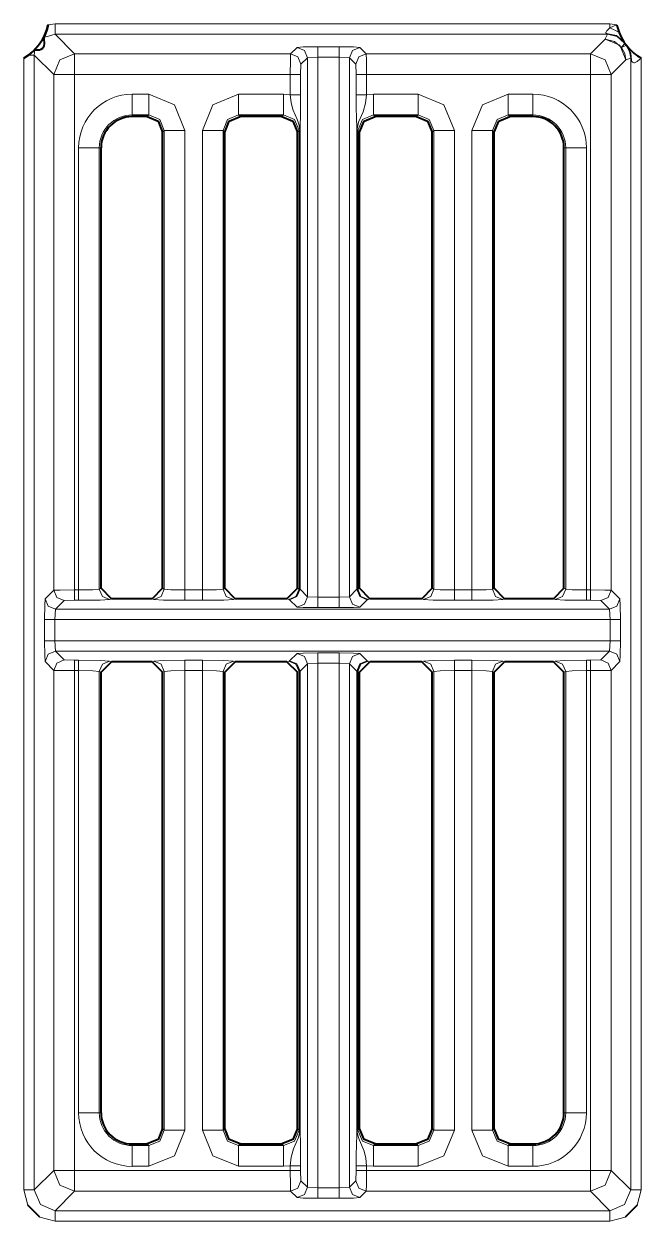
# Model space of a CAD drawing. Header units: millimetres. Extents: x 0 to 2941, y -405 to 1422.
# Drawn here: x 879.3 to 909.1, y 567.5 to 625.2 of the extents above; entities that cross this region are included whole.
import ezdxf

# ---------------------------------------------------------------- set-up
doc = ezdxf.new("R2010")
doc.units = ezdxf.units.MM
doc.layers.add('FINE', color=9, linetype='Continuous')
doc.layers.add('OUTLINE', color=7, linetype='Continuous')

msp = doc.modelspace()

# ---------------------------------------------------------------- linework, layer by layer
at = {"layer": 'FINE', "lineweight": 9}
for p, q in [((880.779, 625.178), (880.456, 625.142)), ((907.554, 625.178), (880.779, 625.178)), ((907.877, 625.142), (907.554, 625.178)), ((880.779, 624.678), (907.438, 624.678)), ((881.723, 623.734), (880.779, 624.678)), ((892.457, 624.049), (892.142, 623.734)), ((894.483, 624.075), (893.457, 624.075)), ((895.797, 623.734), (895.482, 624.049)), ((907.317, 624.44), (906.61, 623.734)), ((879.779, 623.678), (879.813, 623.933)), ((879.779, 568.953), (879.779, 623.678)), ((879.779, 623.678), (880.723, 622.734)), ((892.142, 623.734), (881.723, 623.734)), ((892.641, 623.234), (892.957, 623.549)), ((892.957, 623.549), (893.457, 623.575)), ((892.957, 597.558), (892.957, 623.549)), ((893.457, 623.575), (893.457, 597.532)), ((893.457, 623.575), (894.483, 623.575)), ((894.982, 623.549), (895.298, 623.234)), ((894.982, 623.549), (894.982, 597.558)), ((906.61, 623.734), (895.797, 623.734)), ((907.61, 622.734), (908.317, 623.441)), ((908.554, 623.521), (908.554, 568.953)), ((909.053, 568.953), (909.053, 623.533)), ((895.298, 623.234), (895.31, 622.734)), ((880.723, 622.734), (880.723, 597.873)), ((881.723, 622.734), (892.129, 622.734)), ((881.723, 597.886), (881.723, 622.734)), ((892.129, 622.734), (892.129, 621.758)), ((895.31, 622.734), (895.31, 621.758)), ((895.81, 622.734), (906.61, 622.734)), ((895.81, 621.758), (895.81, 622.734)), ((906.61, 622.734), (906.61, 597.886)), ((907.61, 597.873), (907.61, 622.734)), ((891.802, 621.788), (889.637, 621.788)), ((892.129, 621.758), (891.802, 621.788)), ((896.137, 621.788), (895.81, 621.758)), ((898.302, 621.788), (896.137, 621.788)), ((885.302, 620.79), (885.221, 620.708)), ((889.719, 620.708), (889.637, 620.79)), ((889.637, 620.79), (891.802, 620.79)), ((891.802, 620.79), (891.721, 620.708)), ((896.219, 620.708), (896.137, 620.79)), ((896.137, 620.79), (898.302, 620.79)), ((898.302, 620.79), (898.221, 620.708)), ((902.719, 620.708), (902.637, 620.79)), ((902.637, 620.79), (903.835, 620.79)), ((903.835, 620.79), (903.835, 620.708)), ((885.97, 619.959), (886.051, 620.041)), ((886.051, 620.041), (886.051, 597.923)), ((887.05, 597.886), (887.05, 620.041)), ((887.89, 620.041), (887.89, 597.886)), ((888.888, 620.041), (888.97, 619.959)), ((888.888, 597.923), (888.888, 620.041)), ((892.47, 619.959), (892.551, 620.041)), ((892.551, 620.041), (892.551, 597.923)), ((892.583, 620.041), (892.583, 597.915)), ((895.34, 620.041), (895.34, 597.915)), ((900.05, 597.886), (900.05, 620.041)), ((900.89, 620.041), (900.89, 597.886)), ((881.919, 619.209), (881.919, 597.886)), ((905.335, 619.209), (905.416, 619.209)), ((906.415, 597.886), (906.415, 619.209)), ((880.723, 597.873), (880.303, 597.453)), ((881.919, 597.886), (881.723, 597.886)), ((882.999, 597.964), (882.917, 597.923)), ((883.416, 597.423), (883.498, 597.464)), ((885.47, 597.464), (885.552, 597.423)), ((886.051, 597.923), (885.97, 597.964)), ((887.89, 597.886), (887.05, 597.886)), ((888.97, 597.964), (888.888, 597.923)), ((889.388, 597.423), (889.47, 597.464)), ((891.97, 597.464), (892.052, 597.423)), ((892.551, 597.923), (892.47, 597.964)), ((892.583, 597.915), (892.551, 597.923)), ((893.457, 597.532), (892.957, 597.558)), ((894.483, 597.532), (893.457, 597.532)), ((894.982, 597.558), (894.483, 597.532)), ((895.34, 597.915), (894.982, 597.558)), ((895.388, 597.923), (895.356, 597.915)), ((895.47, 597.964), (895.388, 597.923)), ((895.888, 597.423), (895.97, 597.464)), ((898.47, 597.464), (898.552, 597.423)), ((900.89, 597.886), (900.05, 597.886)), ((901.97, 597.964), (901.888, 597.923)), ((902.388, 597.423), (902.47, 597.464)), ((904.835, 597.464), (904.917, 597.423)), ((906.61, 597.886), (906.415, 597.886)), ((908.03, 597.453), (907.61, 597.873)), ((880.778, 596.453), (880.803, 596.953)), ((880.803, 596.953), (907.53, 596.953)), ((881.723, 597.386), (881.919, 597.386)), ((887.05, 597.386), (887.89, 597.386)), ((892.052, 597.423), (892.1, 597.415)), ((892.1, 597.415), (892.457, 597.058)), ((893.457, 597.032), (894.483, 597.032)), ((895.482, 597.058), (895.839, 597.415)), ((895.839, 597.415), (895.888, 597.423)), ((900.05, 597.386), (900.89, 597.386)), ((906.415, 597.386), (906.61, 597.386)), ((906.61, 597.386), (907.11, 597.373)), ((907.11, 597.373), (907.53, 596.953)), ((907.53, 596.953), (907.556, 596.453)), ((880.278, 596.453), (880.278, 595.428)), ((907.556, 596.453), (880.778, 596.453)), ((880.778, 595.428), (880.778, 596.453)), ((907.556, 596.453), (907.556, 595.428)), ((908.055, 595.428), (908.055, 596.453)), ((880.803, 594.928), (880.778, 595.428)), ((907.53, 594.928), (880.803, 594.928)), ((881.223, 594.508), (880.803, 594.928)), ((892.457, 594.823), (892.1, 594.466)), ((894.483, 594.848), (893.457, 594.848)), ((895.839, 594.466), (895.482, 594.823)), ((907.53, 594.928), (907.11, 594.508)), ((880.303, 594.428), (880.723, 594.008)), ((880.723, 594.008), (880.723, 569.897)), ((881.723, 594.495), (881.223, 594.508)), ((881.919, 594.495), (881.723, 594.495)), ((881.723, 593.995), (881.919, 593.995)), ((881.723, 569.897), (881.723, 593.995)), ((881.919, 593.995), (881.919, 572.672)), ((885.552, 594.458), (885.47, 594.417)), ((887.89, 594.495), (887.05, 594.495)), ((887.05, 571.84), (887.05, 593.995)), ((887.05, 593.995), (887.89, 593.995)), ((887.89, 593.995), (887.89, 571.84)), ((889.47, 594.417), (889.388, 594.458)), ((892.052, 594.458), (891.97, 594.417)), ((892.1, 594.466), (892.052, 594.458)), ((892.6, 593.966), (892.957, 594.323)), ((892.957, 594.323), (893.457, 594.349)), ((892.957, 569.082), (892.957, 594.323)), ((893.457, 594.349), (893.457, 569.056)), ((893.457, 594.349), (894.483, 594.349)), ((894.483, 569.056), (894.483, 594.349)), ((894.483, 594.349), (894.982, 594.323)), ((894.982, 594.323), (894.982, 569.082)), ((894.982, 594.323), (895.34, 593.966)), ((895.888, 594.458), (895.839, 594.466)), ((895.97, 594.417), (895.888, 594.458)), ((898.552, 594.458), (898.47, 594.417)), ((900.89, 594.495), (900.05, 594.495)), ((900.05, 571.84), (900.05, 593.995)), ((900.05, 593.995), (900.89, 593.995)), ((902.47, 594.417), (902.388, 594.458)), ((904.917, 594.458), (904.835, 594.417)), ((906.61, 594.495), (906.415, 594.495)), ((906.415, 593.995), (906.61, 593.995)), ((906.415, 572.672), (906.415, 593.995)), ((907.11, 594.508), (906.61, 594.495)), ((906.61, 593.995), (906.61, 569.897)), ((907.61, 594.008), (908.03, 594.428)), ((907.61, 569.897), (907.61, 594.008)), ((882.917, 572.672), (882.917, 593.958)), ((882.917, 593.958), (882.999, 593.917)), ((885.97, 593.917), (886.051, 593.958)), ((888.888, 571.84), (888.888, 593.958)), ((888.888, 593.958), (888.97, 593.917)), ((892.551, 593.958), (892.583, 593.966)), ((892.583, 593.966), (892.583, 571.84)), ((892.6, 571.84), (892.6, 593.966)), ((895.34, 593.966), (895.34, 571.84)), ((895.356, 571.84), (895.356, 593.966)), ((895.356, 593.966), (895.388, 593.958)), ((895.388, 593.958), (895.47, 593.917)), ((895.388, 571.84), (895.388, 593.958)), ((898.97, 593.917), (899.051, 593.958)), ((899.051, 593.958), (899.051, 571.84)), ((901.888, 571.84), (901.888, 593.958)), ((901.888, 593.958), (901.97, 593.917)), ((905.335, 593.917), (905.416, 593.958)), ((882.999, 572.672), (882.917, 572.672)), ((888.97, 571.922), (888.888, 571.84)), ((892.551, 571.84), (892.47, 571.922)), ((895.47, 571.922), (895.388, 571.84)), ((899.051, 571.84), (898.97, 571.922)), ((901.97, 571.922), (901.888, 571.84)), ((884.499, 571.091), (884.499, 571.172)), ((885.302, 571.091), (884.499, 571.091)), ((885.221, 571.172), (885.302, 571.091)), ((889.637, 571.091), (889.719, 571.172)), ((891.802, 571.091), (889.637, 571.091)), ((891.721, 571.172), (891.802, 571.091)), ((898.221, 571.172), (898.302, 571.091)), ((902.637, 571.091), (902.719, 571.172)), ((903.835, 571.091), (902.637, 571.091)), ((903.835, 571.172), (903.835, 571.091)), ((880.723, 569.897), (879.779, 568.953)), ((892.129, 569.897), (881.723, 569.897)), ((884.499, 570.093), (885.302, 570.093)), ((889.637, 570.093), (891.802, 570.093)), ((891.802, 570.093), (892.129, 570.123)), ((892.129, 570.123), (892.129, 569.897)), ((892.629, 569.897), (892.629, 570.123)), ((892.641, 569.397), (892.629, 569.897)), ((895.31, 569.897), (895.298, 569.397)), ((895.31, 570.123), (895.31, 569.897)), ((895.81, 570.123), (896.137, 570.093)), ((895.81, 569.897), (895.81, 570.123)), ((906.61, 569.897), (895.81, 569.897)), ((908.554, 568.953), (907.61, 569.897)), ((892.957, 569.082), (892.641, 569.397)), ((895.298, 569.397), (894.982, 569.082)), ((880.779, 567.953), (881.723, 568.897)), ((881.723, 568.897), (892.142, 568.897)), ((892.142, 568.897), (892.457, 568.582)), ((893.457, 569.056), (892.957, 569.082)), ((894.483, 569.056), (893.457, 569.056)), ((894.982, 569.082), (894.483, 569.056)), ((895.797, 568.897), (906.61, 568.897)), ((906.61, 568.897), (907.554, 567.953)), ((908.865, 568.226), (909.053, 568.953)), ((893.457, 568.556), (894.483, 568.556)), ((880.052, 567.641), (880.779, 567.454)), ((907.554, 567.953), (880.779, 567.953)), ((880.779, 567.454), (907.554, 567.454)), ((907.554, 567.454), (908.281, 567.641))]:
    msp.add_line(p, q, dxfattribs=at)
for points in [[(880.24, 624.52), (880.779, 624.678), (880.779, 624.829), (880.779, 625.178)], [(907.554, 624.982), (907.554, 625.078), (907.554, 625.178)], [(907.438, 624.678), (907.343, 624.494), (907.317, 624.44)], [(907.554, 624.982), (907.444, 624.892), (907.395, 624.838), (907.362, 624.784), (907.36, 624.775), (907.361, 624.74), (907.382, 624.713), (907.389, 624.709)], [(907.389, 624.709), (907.402, 624.702), (907.432, 624.683), (907.438, 624.678)], [(907.389, 624.709), (907.868, 624.624), (908.225, 624.321)], [(907.438, 624.678), (907.9, 624.564), (908.257, 624.251)], [(907.877, 625.142), (907.87, 625.139), (907.554, 624.982)], [(907.554, 624.982), (907.781, 624.883), (907.993, 624.767)], [(893.457, 624.075), (892.759, 624.067), (892.457, 624.049)], [(892.457, 624.049), (892.81, 623.903), (892.957, 623.549)], [(893.457, 624.075), (893.457, 623.924), (893.457, 623.575)], [(894.483, 624.075), (894.483, 623.924), (894.483, 623.575)], [(895.482, 624.049), (895.18, 624.067), (894.483, 624.075)], [(895.482, 624.049), (895.129, 623.903), (894.982, 623.549)], [(908.117, 624.041), (907.764, 624.335), (907.317, 624.44)], [(907.317, 624.44), (908.024, 624.148), (908.317, 623.441)], [(908.117, 624.041), (908.23, 624.21), (908.257, 624.251)], [(908.34, 624.139), (908.291, 624.117), (908.117, 624.041)], [(908.117, 624.041), (908.265, 623.757), (908.317, 623.441)], [(908.257, 624.251), (908.234, 624.304), (908.225, 624.321)], [(908.411, 624.073), (908.385, 624.099), (908.34, 624.139)], [(908.34, 624.139), (908.499, 623.848), (908.554, 623.521)], [(908.411, 624.073), (908.564, 623.774), (908.585, 623.426)], [(879.28, 623.533), (879.28, 568.953), (879.468, 568.226)], [(879.779, 623.678), (879.701, 623.678), (879.502, 623.678)], [(881.723, 623.734), (881.016, 623.441), (880.723, 622.734)], [(881.723, 622.734), (881.723, 623.432), (881.723, 623.734)], [(892.142, 623.734), (892.133, 623.432), (892.129, 622.734)], [(892.142, 623.734), (892.495, 623.587), (892.641, 623.234)], [(894.483, 597.532), (894.483, 623.575), (894.982, 623.549)], [(895.797, 623.734), (895.444, 623.587), (895.298, 623.234)], [(895.81, 622.734), (895.807, 623.432), (895.797, 623.734)], [(907.61, 622.734), (907.317, 623.441), (906.61, 623.734)], [(906.61, 622.734), (906.61, 623.432), (906.61, 623.734)], [(908.317, 623.441), (908.513, 623.508), (908.554, 623.521)], [(908.554, 623.521), (908.558, 623.513), (908.568, 623.481), (908.585, 623.426)], [(908.585, 623.426), (908.611, 623.367), (908.647, 623.327), (908.697, 623.308), (908.74, 623.31), (908.826, 623.343), (908.859, 623.362), (908.999, 623.477), (909.045, 623.524), (909.053, 623.533)], [(892.629, 621.758), (892.629, 622.734), (892.641, 623.234)], [(881.723, 622.734), (881.025, 622.734), (880.723, 622.734)], [(892.129, 622.734), (892.478, 622.734), (892.629, 622.734)], [(895.81, 622.734), (895.461, 622.734), (895.31, 622.734)], [(907.61, 622.734), (907.308, 622.734), (906.61, 622.734)], [(884.499, 620.79), (884.499, 621.1), (884.499, 621.788)], [(885.302, 620.79), (885.302, 621.1), (885.302, 621.788)], [(887.05, 620.041), (886.538, 621.277), (885.302, 621.788)], [(889.637, 621.788), (888.401, 621.277), (887.89, 620.041)], [(889.637, 621.788), (889.637, 621.1), (889.637, 620.79)], [(891.802, 621.788), (891.802, 621.1), (891.802, 620.79)], [(892.129, 621.758), (892.478, 621.758), (892.629, 621.758)], [(892.129, 621.758), (892.172, 621.394), (892.25, 621.051), (892.475, 620.533), (892.526, 620.396), (892.555, 620.289), (892.578, 620.144), (892.583, 620.073), (892.583, 620.041)], [(892.6, 620.041), (892.6, 620.053), (892.6, 620.08), (892.601, 620.14), (892.603, 620.189), (892.605, 620.263), (892.62, 620.757), (892.626, 621.228), (892.629, 621.758)], [(895.81, 621.758), (895.461, 621.758), (895.31, 621.758)], [(895.31, 621.758), (895.313, 621.166), (895.323, 620.618), (895.336, 620.21), (895.339, 620.102), (895.339, 620.068), (895.34, 620.041)], [(895.356, 597.915), (895.356, 620.041), (895.358, 620.111), (895.367, 620.198), (895.427, 620.437), (895.649, 620.937), (895.76, 621.351), (895.81, 621.758)], [(896.137, 621.788), (896.137, 621.1), (896.137, 620.79)], [(898.302, 621.788), (898.302, 621.1), (898.302, 620.79)], [(900.05, 620.041), (899.538, 621.277), (898.302, 621.788)], [(903.835, 621.788), (902.637, 621.788), (901.401, 621.277), (900.89, 620.041)], [(902.637, 621.788), (902.637, 621.1), (902.637, 620.79)], [(903.835, 620.79), (903.835, 621.1), (903.835, 621.788)], [(884.499, 620.708), (884.499, 620.79), (885.302, 620.79)], [(885.302, 620.79), (885.833, 620.572), (886.051, 620.041)], [(888.888, 620.041), (889.106, 620.572), (889.637, 620.79)], [(891.802, 620.79), (892.333, 620.572), (892.551, 620.041)], [(895.388, 620.041), (895.606, 620.572), (896.137, 620.79)], [(898.302, 620.79), (898.833, 620.572), (899.051, 620.041)], [(901.888, 620.041), (902.106, 620.572), (902.637, 620.79)], [(887.05, 620.041), (886.361, 620.041), (886.051, 620.041)], [(887.89, 620.041), (888.578, 620.041), (888.888, 620.041)], [(892.551, 620.041), (892.562, 620.041), (892.583, 620.041)], [(892.583, 620.041), (892.595, 620.041), (892.6, 620.041)], [(892.957, 597.558), (892.6, 597.915), (892.6, 620.041)], [(895.356, 620.041), (895.345, 620.041), (895.34, 620.041)], [(895.356, 620.041), (895.378, 620.041), (895.388, 620.041)], [(895.388, 597.923), (895.388, 620.041), (895.47, 619.959)], [(898.97, 619.959), (899.051, 620.041), (899.051, 597.923), (898.97, 597.964)], [(899.051, 620.041), (899.361, 620.041), (900.05, 620.041)], [(900.89, 620.041), (901.578, 620.041), (901.888, 620.041)], [(901.888, 597.923), (901.888, 620.041), (901.97, 619.959)], [(882.917, 619.209), (882.607, 619.209), (881.919, 619.209)], [(882.917, 597.923), (882.917, 619.209), (882.999, 619.209)], [(905.416, 619.209), (905.416, 597.923), (905.335, 597.964)], [(905.416, 619.209), (905.726, 619.209), (906.415, 619.209)], [(880.303, 597.453), (880.285, 597.151), (880.278, 596.453)], [(880.303, 597.453), (880.45, 597.1), (880.803, 596.953)], [(881.723, 597.886), (881.025, 597.882), (880.723, 597.873)], [(880.723, 597.873), (880.87, 597.52), (881.223, 597.373)], [(881.723, 597.886), (881.723, 597.537), (881.723, 597.386)], [(882.917, 597.923), (882.607, 597.897), (881.919, 597.886)], [(881.919, 597.886), (881.919, 597.537), (881.919, 597.386)], [(882.917, 597.923), (883.064, 597.57), (883.416, 597.423)], [(885.552, 597.423), (885.904, 597.57), (886.051, 597.923)], [(887.05, 597.886), (886.361, 597.897), (886.051, 597.923)], [(887.05, 597.886), (887.05, 597.537), (887.05, 597.386)], [(888.888, 597.923), (888.578, 597.897), (887.89, 597.886)], [(887.89, 597.886), (887.89, 597.537), (887.89, 597.386)], [(888.888, 597.923), (889.035, 597.57), (889.388, 597.423)], [(892.052, 597.423), (892.404, 597.57), (892.551, 597.923)], [(892.1, 597.415), (892.44, 597.563), (892.583, 597.915)], [(892.1, 597.415), (892.453, 597.562), (892.6, 597.915)], [(892.457, 597.058), (892.81, 597.204), (892.957, 597.558)], [(892.6, 597.915), (892.595, 597.915), (892.583, 597.915)], [(893.457, 597.032), (893.457, 597.183), (893.457, 597.532)], [(894.483, 597.032), (894.483, 597.183), (894.483, 597.532)], [(895.482, 597.058), (895.129, 597.204), (894.982, 597.558)], [(895.839, 597.415), (895.486, 597.562), (895.34, 597.915)], [(895.356, 597.915), (895.345, 597.915), (895.34, 597.915)], [(895.839, 597.415), (895.499, 597.563), (895.356, 597.915)], [(895.888, 597.423), (895.535, 597.57), (895.388, 597.923)], [(898.552, 597.423), (898.904, 597.57), (899.051, 597.923)], [(900.05, 597.886), (899.361, 597.897), (899.051, 597.923)], [(900.05, 597.386), (900.05, 597.537), (900.05, 597.886)], [(901.888, 597.923), (901.578, 597.897), (900.89, 597.886)], [(900.89, 597.886), (900.89, 597.537), (900.89, 597.386)], [(901.888, 597.923), (902.035, 597.57), (902.388, 597.423)], [(904.917, 597.423), (905.27, 597.57), (905.416, 597.923)], [(906.415, 597.886), (905.726, 597.897), (905.416, 597.923)], [(906.415, 597.386), (906.415, 597.537), (906.415, 597.886)], [(906.61, 597.886), (906.61, 597.537), (906.61, 597.386)], [(907.61, 597.873), (907.308, 597.882), (906.61, 597.886)], [(907.61, 597.873), (907.463, 597.52), (907.11, 597.373)], [(908.03, 597.453), (907.883, 597.1), (907.53, 596.953)], [(908.055, 596.453), (908.048, 597.151), (908.03, 597.453)], [(880.803, 596.953), (881.223, 597.373), (881.723, 597.386)], [(881.919, 597.386), (882.951, 597.397), (883.416, 597.423)], [(885.552, 597.423), (886.017, 597.397), (887.05, 597.386)], [(887.89, 597.386), (888.922, 597.397), (889.388, 597.423)], [(892.457, 597.058), (892.759, 597.04), (893.457, 597.032)], [(894.483, 597.032), (895.18, 597.04), (895.482, 597.058)], [(898.552, 597.423), (899.017, 597.397), (900.05, 597.386)], [(900.89, 597.386), (901.922, 597.397), (902.388, 597.423)], [(904.917, 597.423), (905.382, 597.397), (906.415, 597.386)], [(880.278, 596.453), (880.429, 596.453), (880.778, 596.453)], [(908.055, 596.453), (907.904, 596.453), (907.556, 596.453)], [(880.278, 595.428), (880.429, 595.428), (880.778, 595.428)], [(880.278, 595.428), (880.285, 594.73), (880.303, 594.428)], [(880.778, 595.428), (907.556, 595.428), (907.53, 594.928)], [(908.055, 595.428), (907.904, 595.428), (907.556, 595.428)], [(908.03, 594.428), (908.048, 594.73), (908.055, 595.428)], [(880.303, 594.428), (880.45, 594.781), (880.803, 594.928)], [(893.457, 594.848), (892.759, 594.841), (892.457, 594.823)], [(892.957, 594.323), (892.81, 594.677), (892.457, 594.823)], [(893.457, 594.349), (893.457, 594.698), (893.457, 594.848)], [(894.483, 594.349), (894.483, 594.698), (894.483, 594.848)], [(895.482, 594.823), (895.18, 594.841), (894.483, 594.848)], [(894.982, 594.323), (895.129, 594.677), (895.482, 594.823)], [(908.03, 594.428), (907.883, 594.781), (907.53, 594.928)], [(880.723, 594.008), (880.87, 594.361), (881.223, 594.508)], [(880.723, 594.008), (881.025, 593.999), (881.723, 593.995)], [(881.723, 593.995), (881.723, 594.344), (881.723, 594.495)], [(881.919, 593.995), (881.919, 594.344), (881.919, 594.495)], [(883.498, 594.417), (883.416, 594.458), (882.951, 594.484), (881.919, 594.495)], [(881.919, 593.995), (882.607, 593.984), (882.917, 593.958)], [(882.917, 593.958), (883.064, 594.311), (883.416, 594.458)], [(887.05, 594.495), (886.017, 594.484), (885.552, 594.458)], [(885.552, 594.458), (885.904, 594.311), (886.051, 593.958)], [(886.051, 593.958), (886.361, 593.984), (887.05, 593.995)], [(887.05, 594.495), (887.05, 594.344), (887.05, 593.995)], [(887.89, 594.495), (887.89, 594.344), (887.89, 593.995)], [(889.388, 594.458), (888.922, 594.484), (887.89, 594.495)], [(887.89, 593.995), (888.578, 593.984), (888.888, 593.958)], [(889.388, 594.458), (889.035, 594.311), (888.888, 593.958)], [(892.551, 593.958), (892.404, 594.311), (892.052, 594.458)], [(892.583, 593.966), (892.44, 594.318), (892.1, 594.466)], [(892.6, 593.966), (892.453, 594.319), (892.1, 594.466)], [(895.34, 593.966), (895.486, 594.319), (895.839, 594.466)], [(895.356, 593.966), (895.499, 594.318), (895.839, 594.466)], [(895.388, 593.958), (895.535, 594.311), (895.888, 594.458)], [(900.05, 594.495), (899.017, 594.484), (898.552, 594.458)], [(899.051, 593.958), (898.904, 594.311), (898.552, 594.458)], [(899.051, 593.958), (899.361, 593.984), (900.05, 593.995)], [(900.05, 593.995), (900.05, 594.344), (900.05, 594.495)], [(900.89, 594.495), (900.89, 594.344), (900.89, 593.995)], [(902.388, 594.458), (901.922, 594.484), (900.89, 594.495)], [(900.89, 593.995), (901.578, 593.984), (901.888, 593.958)], [(900.89, 593.995), (900.89, 571.84), (901.401, 570.604), (902.637, 570.093)], [(902.388, 594.458), (902.035, 594.311), (901.888, 593.958)], [(906.415, 594.495), (905.382, 594.484), (904.917, 594.458)], [(905.416, 593.958), (905.27, 594.311), (904.917, 594.458)], [(905.416, 593.958), (905.726, 593.984), (906.415, 593.995)], [(906.415, 593.995), (906.415, 594.344), (906.415, 594.495)], [(906.61, 593.995), (906.61, 594.344), (906.61, 594.495)], [(906.61, 593.995), (907.308, 593.999), (907.61, 594.008)], [(907.61, 594.008), (907.463, 594.361), (907.11, 594.508)], [(886.051, 593.958), (886.051, 571.84), (885.97, 571.922)], [(892.47, 593.917), (892.551, 593.958), (892.551, 571.84)], [(892.583, 593.966), (892.595, 593.966), (892.6, 593.966)], [(895.34, 593.966), (895.345, 593.966), (895.356, 593.966)], [(905.416, 593.958), (905.416, 572.672), (905.335, 572.672)], [(882.917, 572.672), (882.607, 572.672), (881.919, 572.672)], [(905.416, 572.672), (905.726, 572.672), (906.415, 572.672)], [(886.051, 571.84), (885.833, 571.309), (885.302, 571.091)], [(885.302, 570.093), (886.538, 570.604), (887.05, 571.84)], [(887.05, 571.84), (886.361, 571.84), (886.051, 571.84)], [(887.89, 571.84), (888.578, 571.84), (888.888, 571.84)], [(887.89, 571.84), (888.401, 570.604), (889.637, 570.093)], [(889.637, 571.091), (889.106, 571.309), (888.888, 571.84)], [(892.551, 571.84), (892.333, 571.309), (891.802, 571.091)], [(892.583, 571.84), (892.581, 571.769), (892.572, 571.683), (892.512, 571.443), (892.29, 570.944), (892.179, 570.53), (892.129, 570.123)], [(892.551, 571.84), (892.562, 571.84), (892.583, 571.84)], [(892.583, 571.84), (892.595, 571.84), (892.6, 571.84)], [(892.629, 570.123), (892.626, 570.715), (892.617, 571.263), (892.604, 571.671), (892.6, 571.779), (892.6, 571.813), (892.6, 571.84)], [(895.34, 571.84), (895.34, 571.827), (895.339, 571.8), (895.338, 571.741), (895.336, 571.692), (895.334, 571.617), (895.32, 571.124), (895.313, 570.653), (895.31, 570.123)], [(895.356, 571.84), (895.345, 571.84), (895.34, 571.84)], [(895.356, 571.84), (895.378, 571.84), (895.388, 571.84)], [(895.81, 570.123), (895.767, 570.487), (895.689, 570.83), (895.464, 571.348), (895.414, 571.484), (895.384, 571.591), (895.361, 571.737), (895.357, 571.807), (895.356, 571.84)], [(896.137, 571.091), (895.606, 571.309), (895.388, 571.84)], [(896.137, 570.093), (898.302, 570.093), (899.538, 570.604), (900.05, 571.84)], [(899.051, 571.84), (898.833, 571.309), (898.302, 571.091)], [(899.051, 571.84), (899.361, 571.84), (900.05, 571.84)], [(900.89, 571.84), (901.578, 571.84), (901.888, 571.84)], [(902.637, 571.091), (902.106, 571.309), (901.888, 571.84)], [(884.499, 570.093), (884.499, 570.781), (884.499, 571.091)], [(885.302, 570.093), (885.302, 570.781), (885.302, 571.091)], [(889.637, 571.091), (889.637, 570.781), (889.637, 570.093)], [(891.802, 571.091), (891.802, 570.781), (891.802, 570.093)], [(898.302, 571.091), (896.137, 571.091), (896.219, 571.172)], [(896.137, 571.091), (896.137, 570.781), (896.137, 570.093)], [(898.302, 571.091), (898.302, 570.781), (898.302, 570.093)], [(902.637, 570.093), (902.637, 570.781), (902.637, 571.091)], [(903.835, 571.091), (903.835, 570.781), (903.835, 570.093)], [(881.723, 568.897), (881.723, 569.199), (881.723, 569.897), (881.025, 569.897), (880.723, 569.897)], [(880.723, 569.897), (881.016, 569.19), (881.723, 568.897)], [(892.129, 570.123), (892.478, 570.123), (892.629, 570.123)], [(892.129, 569.897), (892.478, 569.897), (892.629, 569.897)], [(892.129, 569.897), (892.133, 569.199), (892.142, 568.897)], [(895.81, 570.123), (895.461, 570.123), (895.31, 570.123)], [(895.81, 569.897), (895.461, 569.897), (895.31, 569.897)], [(895.797, 568.897), (895.807, 569.199), (895.81, 569.897)], [(907.61, 569.897), (907.308, 569.897), (906.61, 569.897)], [(906.61, 568.897), (907.317, 569.19), (907.61, 569.897)], [(906.61, 568.897), (906.61, 569.199), (906.61, 569.897)], [(892.142, 568.897), (892.495, 569.044), (892.641, 569.397)], [(895.797, 568.897), (895.444, 569.044), (895.298, 569.397)], [(879.779, 568.953), (879.629, 568.953), (879.28, 568.953)], [(880.779, 567.953), (880.072, 568.246), (879.779, 568.953)], [(892.457, 568.582), (892.81, 568.728), (892.957, 569.082)], [(892.457, 568.582), (892.759, 568.564), (893.457, 568.556)], [(893.457, 568.556), (893.457, 568.707), (893.457, 569.056)], [(894.483, 568.556), (894.483, 568.707), (894.483, 569.056)], [(894.483, 568.556), (895.18, 568.564), (895.482, 568.582), (895.797, 568.897)], [(895.482, 568.582), (895.129, 568.728), (894.982, 569.082)], [(908.554, 568.953), (908.261, 568.246), (907.554, 567.953)], [(909.053, 568.953), (908.705, 568.953), (908.554, 568.953)], [(880.779, 567.454), (880.779, 567.803), (880.779, 567.953)], [(907.554, 567.454), (907.554, 567.803), (907.554, 567.953)]]:
    msp.add_lwpolyline(points, dxfattribs=at)
for points in [[(885.302, 621.788), (884.499, 621.788, 0.414204), (881.919, 619.209)], [(906.415, 619.209, 0.414223), (903.835, 621.788)], [(884.499, 620.79, 0.414214), (882.917, 619.209)], [(905.416, 619.209, 0.41423), (903.835, 620.79)], [(881.919, 572.672, 0.414204), (884.499, 570.092)], [(882.917, 572.672, 0.414214), (884.499, 571.091)], [(902.637, 570.093), (903.835, 570.093, 0.414223), (906.415, 572.672)], [(903.835, 571.091, 0.414198), (905.416, 572.672)]]:
    msp.add_lwpolyline(points, format="xyb", dxfattribs=at)
at = {"layer": 'OUTLINE', "lineweight": 40}
for p, q in [((879.502, 623.678), (879.28, 623.533)), ((891.721, 620.708), (889.719, 620.708)), ((898.221, 620.708), (896.219, 620.708)), ((903.835, 620.708), (902.719, 620.708)), ((885.97, 597.964), (885.97, 619.959)), ((888.97, 597.964), (888.97, 619.959)), ((892.47, 597.964), (892.47, 619.959)), ((895.47, 597.964), (895.47, 619.959)), ((898.97, 597.964), (898.97, 619.959)), ((882.999, 597.964), (882.999, 619.209)), ((905.335, 597.964), (905.335, 619.209)), ((883.498, 597.464), (882.999, 597.964)), ((885.47, 597.464), (883.498, 597.464)), ((885.97, 597.964), (885.47, 597.464)), ((889.47, 597.464), (888.97, 597.964)), ((891.97, 597.464), (889.47, 597.464)), ((892.47, 597.964), (891.97, 597.464)), ((895.97, 597.464), (895.47, 597.964)), ((898.47, 597.464), (895.97, 597.464)), ((898.97, 597.964), (898.47, 597.464)), ((905.335, 597.964), (904.835, 597.464)), ((882.999, 593.917), (883.498, 594.417)), ((885.47, 594.417), (883.498, 594.417)), ((885.47, 594.417), (885.97, 593.917)), ((888.97, 593.917), (889.47, 594.417)), ((891.97, 594.417), (889.47, 594.417)), ((891.97, 594.417), (892.47, 593.917)), ((898.47, 594.417), (895.97, 594.417)), ((898.47, 594.417), (898.97, 593.917)), ((901.97, 593.917), (902.47, 594.417)), ((904.835, 594.417), (902.47, 594.417)), ((904.835, 594.417), (905.335, 593.917)), ((882.999, 572.672), (882.999, 593.917)), ((885.97, 571.922), (885.97, 593.917)), ((888.97, 571.922), (888.97, 593.917)), ((892.47, 571.922), (892.47, 593.917)), ((898.97, 571.922), (898.97, 593.917)), ((901.97, 571.922), (901.97, 593.917)), ((905.335, 572.672), (905.335, 593.917)), ((884.499, 571.172), (885.221, 571.172)), ((889.719, 571.172), (891.721, 571.172)), ((896.219, 571.172), (898.221, 571.172)), ((902.719, 571.172), (903.835, 571.172)), ((880.052, 567.641), (879.468, 568.226)), ((908.865, 568.226), (908.281, 567.641))]:
    msp.add_line(p, q, dxfattribs=at)
for points in [[(879.28, 623.533, 0.207931), (880.456, 625.142)], [(907.877, 625.142, 0.039361), (907.993, 624.767)], [(907.993, 624.767, 0.050443), (908.225, 624.321)], [(908.225, 624.321, 0.030911), (908.411, 624.073)], [(908.411, 624.073, 0.084721), (909.053, 623.533)], [(885.221, 620.708), (884.499, 620.708, 0.414197), (882.999, 619.209)], [(905.335, 619.209, 0.414214), (903.835, 620.709)], [(882.999, 572.672, 0.41423), (884.499, 571.172)], [(903.835, 571.172, 0.414214), (905.335, 572.672)]]:
    msp.add_lwpolyline(points, format="xyb", dxfattribs=at)
for points in [[(880.456, 625.142), (880.39, 624.901), (880.324, 624.717), (880.268, 624.585), (880.246, 624.536), (880.24, 624.52)], [(879.813, 623.933), (879.878, 623.925), (880.024, 623.931), (880.118, 623.96), (880.195, 624.015), (880.207, 624.028), (880.212, 624.035), (880.214, 624.038), (880.216, 624.04), (880.218, 624.043), (880.22, 624.045), (880.222, 624.048), (880.228, 624.056), (880.239, 624.076), (880.258, 624.118), (880.279, 624.217), (880.253, 624.471), (880.24, 624.52)], [(879.813, 623.933), (879.797, 623.921), (879.746, 623.875), (879.612, 623.761), (879.502, 623.678)], [(885.221, 620.708), (885.75, 620.489), (885.97, 619.959)], [(888.97, 619.959), (889.189, 620.489), (889.719, 620.708)], [(891.721, 620.708), (892.25, 620.489), (892.47, 619.959)], [(895.47, 619.959), (895.689, 620.489), (896.219, 620.708)], [(898.221, 620.708), (898.75, 620.489), (898.97, 619.959)], [(901.97, 597.964), (901.97, 619.959), (902.189, 620.489), (902.719, 620.708)], [(904.835, 597.464), (902.47, 597.464), (901.97, 597.964)], [(895.47, 571.922), (895.47, 593.917), (895.97, 594.417)], [(885.97, 571.922), (885.75, 571.392), (885.221, 571.172)], [(889.719, 571.172), (889.189, 571.392), (888.97, 571.922)], [(892.47, 571.922), (892.25, 571.392), (891.721, 571.172)], [(896.219, 571.172), (895.689, 571.392), (895.47, 571.922)], [(898.97, 571.922), (898.75, 571.392), (898.221, 571.172)], [(902.719, 571.172), (902.189, 571.392), (901.97, 571.922)]]:
    msp.add_lwpolyline(points, dxfattribs=at)

doc.saveas('drawing.dxf')
